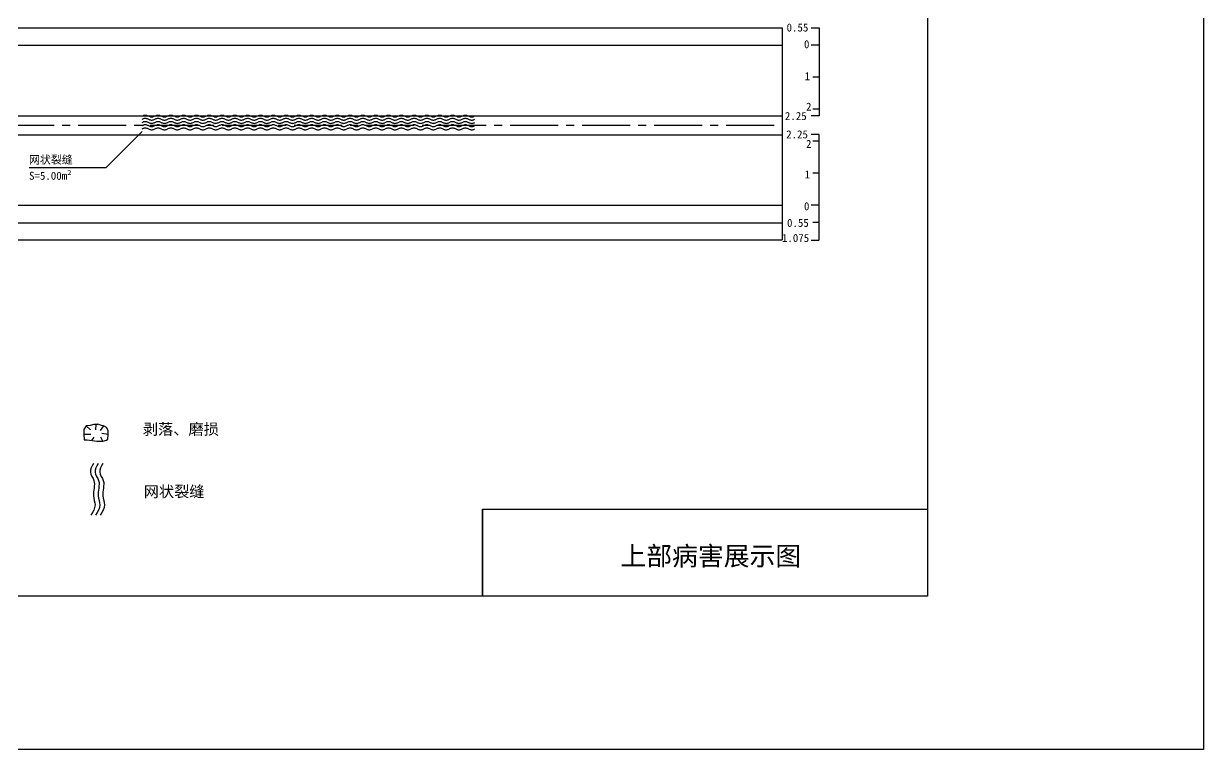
# Model space of a CAD drawing. Header units: millimetres. Extents: x -37 to 615, y -48 to 413.
# Drawn here: x 246.8 to 615.4, y -47.9 to 178.9 of the extents above; entities that cross this region are included whole.
import ezdxf

# ---------------------------------------------------------------- set-up
doc = ezdxf.new("R2010")
doc.units = ezdxf.units.MM
doc.linetypes.add('CENTER2', pattern=[1.125, 0.75, -0.125, 0.125, -0.125])
doc.layers.add('图层1', color=7, linetype='Continuous')
doc.layers.add('病害', color=5, linetype='Continuous')
doc.styles.get("Standard").update_dxf_attribs({"font": ''})
doc.styles.add('汉字', font='')
doc.styles.get('Standard').set_extended_font_data('SimSun')
doc.styles.get('汉字').set_extended_font_data('SimSun')

# ---------------------------------------------------------------- blocks, each defined once
blk = doc.blocks.new('adfsd')
at = {"lineweight": -2, "ltscale": 0.5}
for p, q in [((1140.876, -3083.768), (1140.94, -3083.769)), ((1140.897, -3083.694), (1140.936, -3083.729)), ((1140.983, -3083.682), (1140.981, -3083.729)), ((1141.053, -3083.694), (1141.022, -3083.735)), ((1141.094, -3083.772), (1141.036, -3083.763)), ((1140.948, -3083.824), (1140.969, -3083.796)), ((1141.045, -3083.83), (1141.028, -3083.796))]:
    blk.add_line(p, q, dxfattribs=at)
blk.add_lwpolyline([(1141, -3083.682), (1140.967, -3083.682), (1140.934, -3083.69), (1140.897, -3083.694), (1140.876, -3083.727), (1140.876, -3083.768), (1140.88, -3083.818), (1140.905, -3083.818), (1140.991, -3083.83), (1141.045, -3083.83), (1141.078, -3083.822), (1141.09, -3083.814), (1141.094, -3083.772), (1141.094, -3083.735), (1141.078, -3083.707), (1141.053, -3083.694), (1141.033, -3083.69), (1141, -3083.678)], dxfattribs=at)
blk = doc.blocks.new('kopp')
at = {"color": 0}
for p, q in [((1188.308, -3078.25), (1188.558, -3078.25)), ((1188.558, -3078.25), (1188.558, -3078.8)), ((1188.558, -3078.8), (1188.308, -3078.8)), ((1188.558, -3078.8), (1188.558, -3079.8)), ((1188.558, -3079.8), (1188.358, -3079.8)), ((1188.558, -3079.8), (1188.558, -3079.8)), ((1188.558, -3079.8), (1188.558, -3080.8)), ((1188.558, -3080.8), (1188.358, -3080.8)), ((1188.558, -3080.8), (1188.558, -3081.009)), ((1188.558, -3081.009), (1188.308, -3081.009)), ((1188.558, -3081.592), (1188.308, -3081.592)), ((1188.558, -3081.8), (1188.558, -3081.592)), ((1188.558, -3081.8), (1188.358, -3081.8)), ((1188.558, -3082.8), (1188.558, -3081.8)), ((1188.558, -3082.8), (1188.358, -3082.8)), ((1188.558, -3083.8), (1188.558, -3082.8)), ((1188.558, -3082.8), (1188.558, -3082.8)), ((1188.558, -3083.8), (1188.308, -3083.8)), ((1188.558, -3084.875), (1188.558, -3083.8)), ((1188.558, -3084.338), (1188.358, -3084.338)), ((1188.308, -3084.888), (1188.558, -3084.888))]:
    blk.add_line(p, q, dxfattribs=at)
for s, p in [('0.55', (1187.543, -3078.37)), ('0', (1188.086, -3078.891)), ('1', (1188.109, -3079.89)), ('2', (1188.15, -3080.842)), ('2.25', (1187.49, -3081.135)), ('2.25', (1187.53, -3081.708)), ('2', (1188.15, -3082.006)), ('1', (1188.109, -3082.959)), ('0', (1188.086, -3083.954)), ('0.55', (1187.556, -3084.474)), ('1.075', (1187.398, -3084.946))]:
    blk.add_text(s, height=0.25).set_placement(p)

msp = doc.modelspace()

# ---------------------------------------------------------------- linework, layer by layer
at = {"color": 0, "linetype": 'ByBlock'}
for p, q in [((529.17, 364.85), (529.17, 0)), ((390.12, 0), (390.12, 27.12)), ((390.12, 27.12), (529.17, 27.12)), ((529.17, 0), (0, 0))]:
    msp.add_line(p, q, dxfattribs=at)
at = {"color": 0}
for p, q in [((83.82, 177.59), (483.82, 177.59)), ((483.82, 177.59), (483.82, 111.34)), ((83.82, 172.09), (483.82, 172.09)), ((83.82, 150.09), (483.82, 150.09)), ((483.82, 150.09), (483.82, 147.09)), ((83.82, 144.09), (483.82, 144.09)), ((83.82, 122.09), (483.82, 122.09)), ((83.82, 116.59), (483.82, 116.59)), ((83.82, 111.34), (483.82, 111.34))]:
    msp.add_line(p, q, dxfattribs=at)
at = {"color": 1, "linetype": 'CENTER2', "ltscale": 20}
msp.add_line((83.82, 147.09), (483.82, 147.09), dxfattribs=at)
at = {"color": 3, "linetype": 'ByBlock'}
msp.add_lwpolyline([(-36.77, 413.19), (615.38, 413.19), (615.38, -47.93), (-36.77, -47.93)], close=True, dxfattribs=at)
at = {"color": 7}
for points in [[(283.8, 150), (284, 150.09), (284.2, 150.18), (284.4, 150.24), (284.6, 150.29), (284.8, 150.3), (285, 150.29), (285.2, 150.24), (285.4, 150.18), (285.6, 150.09), (285.8, 150), (286, 149.91), (286.2, 149.82), (286.4, 149.76), (286.6, 149.71), (286.8, 149.7), (287, 149.71), (287.2, 149.76), (287.4, 149.82), (287.6, 149.91), (287.8, 150), (288, 150.09), (288.2, 150.18), (288.4, 150.24), (288.6, 150.29), (288.8, 150.3), (289, 150.29), (289.2, 150.24), (289.4, 150.18), (289.6, 150.09), (289.8, 150), (290, 149.91), (290.2, 149.82), (290.4, 149.76), (290.6, 149.71), (290.8, 149.7), (291, 149.71), (291.2, 149.76), (291.4, 149.82), (291.6, 149.91), (291.8, 150), (292, 150.09), (292.2, 150.18), (292.4, 150.24), (292.6, 150.29), (292.8, 150.3), (293, 150.29), (293.2, 150.24), (293.4, 150.18), (293.6, 150.09), (293.8, 150), (294, 149.91), (294.2, 149.82), (294.4, 149.76), (294.6, 149.71), (294.8, 149.7), (295, 149.71), (295.2, 149.76), (295.4, 149.82), (295.6, 149.91), (295.8, 150), (296, 150.09), (296.2, 150.18), (296.4, 150.24), (296.6, 150.29), (296.8, 150.3), (297, 150.29), (297.2, 150.24), (297.4, 150.18), (297.6, 150.09), (297.8, 150), (298, 149.91), (298.2, 149.82), (298.4, 149.76), (298.6, 149.71), (298.8, 149.7), (299, 149.71), (299.2, 149.76), (299.4, 149.82), (299.6, 149.91), (299.8, 150), (300, 150.09), (300.2, 150.18), (300.4, 150.24), (300.6, 150.29), (300.8, 150.3), (301, 150.29), (301.2, 150.24), (301.4, 150.18), (301.6, 150.09), (301.8, 150), (302, 149.91), (302.2, 149.82), (302.4, 149.76), (302.6, 149.71), (302.8, 149.7), (303, 149.71), (303.2, 149.76), (303.4, 149.82), (303.6, 149.91), (303.8, 150), (304, 150.09), (304.2, 150.18), (304.4, 150.24), (304.6, 150.29), (304.8, 150.3), (305, 150.29), (305.2, 150.24), (305.4, 150.18), (305.6, 150.09), (305.8, 150), (306, 149.91), (306.2, 149.82), (306.4, 149.76), (306.6, 149.71), (306.8, 149.7), (307, 149.71), (307.2, 149.76), (307.4, 149.82), (307.6, 149.91), (307.8, 150), (308, 150.09), (308.2, 150.18), (308.4, 150.24), (308.6, 150.29), (308.8, 150.3), (309, 150.29), (309.2, 150.24), (309.4, 150.18), (309.6, 150.09), (309.8, 150), (310, 149.91), (310.2, 149.82), (310.4, 149.76), (310.6, 149.71), (310.8, 149.7), (311, 149.71), (311.2, 149.76), (311.4, 149.82), (311.6, 149.91), (311.8, 150), (312, 150.09), (312.2, 150.18), (312.4, 150.24), (312.6, 150.29), (312.8, 150.3), (313, 150.29), (313.2, 150.24), (313.4, 150.18), (313.6, 150.09), (313.8, 150), (314, 149.91), (314.2, 149.82), (314.4, 149.76), (314.6, 149.71), (314.8, 149.7), (315, 149.71), (315.2, 149.76), (315.4, 149.82), (315.6, 149.91), (315.8, 150), (316, 150.09), (316.2, 150.18), (316.4, 150.24), (316.6, 150.29), (316.8, 150.3), (317, 150.29), (317.2, 150.24), (317.4, 150.18), (317.6, 150.09), (317.8, 150), (318, 149.91), (318.2, 149.82), (318.4, 149.76), (318.6, 149.71), (318.8, 149.7), (319, 149.71), (319.2, 149.76), (319.4, 149.82), (319.6, 149.91), (319.8, 150), (320, 150.09), (320.2, 150.18), (320.4, 150.24), (320.6, 150.29), (320.8, 150.3), (321, 150.29), (321.2, 150.24), (321.4, 150.18), (321.6, 150.09), (321.8, 150), (322, 149.91), (322.2, 149.82), (322.4, 149.76), (322.6, 149.71), (322.8, 149.7), (323, 149.71), (323.2, 149.76), (323.4, 149.82), (323.6, 149.91), (323.8, 150), (324, 150.09), (324.2, 150.18), (324.4, 150.24), (324.6, 150.29), (324.8, 150.3), (325, 150.29), (325.2, 150.24), (325.4, 150.18), (325.6, 150.09), (325.8, 150), (326, 149.91), (326.2, 149.82), (326.4, 149.76), (326.6, 149.71), (326.8, 149.7), (327, 149.71), (327.2, 149.76), (327.4, 149.82), (327.6, 149.91), (327.8, 150), (328, 150.09), (328.2, 150.18), (328.4, 150.24), (328.6, 150.29), (328.8, 150.3), (329, 150.29), (329.2, 150.24), (329.4, 150.18), (329.6, 150.09), (329.8, 150), (330, 149.91), (330.2, 149.82), (330.4, 149.76), (330.6, 149.71), (330.8, 149.7), (331, 149.71), (331.2, 149.76), (331.4, 149.82), (331.6, 149.91), (331.8, 150), (332, 150.09), (332.2, 150.18), (332.4, 150.24), (332.6, 150.29), (332.8, 150.3), (333, 150.29), (333.2, 150.24), (333.4, 150.18), (333.6, 150.09), (333.8, 150), (334, 149.91), (334.2, 149.82), (334.4, 149.76), (334.6, 149.71), (334.8, 149.7), (335, 149.71), (335.2, 149.76), (335.4, 149.82), (335.6, 149.91), (335.8, 150), (336, 150.09), (336.2, 150.18), (336.4, 150.24), (336.6, 150.29), (336.8, 150.3), (337, 150.29), (337.2, 150.24), (337.4, 150.18), (337.6, 150.09), (337.8, 150), (338, 149.91), (338.2, 149.82), (338.4, 149.76), (338.6, 149.71), (338.8, 149.7), (339, 149.71), (339.2, 149.76), (339.4, 149.82), (339.6, 149.91), (339.8, 150), (340, 150.09), (340.2, 150.18), (340.4, 150.24), (340.6, 150.29), (340.8, 150.3), (341, 150.29), (341.2, 150.24), (341.4, 150.18), (341.6, 150.09), (341.8, 150), (342, 149.91), (342.2, 149.82), (342.4, 149.76), (342.6, 149.71), (342.8, 149.7), (343, 149.71), (343.2, 149.76), (343.4, 149.82), (343.6, 149.91), (343.8, 150), (344, 150.09), (344.2, 150.18), (344.4, 150.24), (344.6, 150.29), (344.8, 150.3), (345, 150.29), (345.2, 150.24), (345.4, 150.18), (345.6, 150.09), (345.8, 150), (346, 149.91), (346.2, 149.82), (346.4, 149.76), (346.6, 149.71), (346.8, 149.7), (347, 149.71), (347.2, 149.76), (347.4, 149.82), (347.6, 149.91), (347.8, 150), (348, 150.09), (348.2, 150.18), (348.4, 150.24), (348.6, 150.29), (348.8, 150.3), (349, 150.29), (349.2, 150.24), (349.4, 150.18), (349.6, 150.09), (349.8, 150), (350, 149.91), (350.2, 149.82), (350.4, 149.76), (350.6, 149.71), (350.8, 149.7), (351, 149.71), (351.2, 149.76), (351.4, 149.82), (351.6, 149.91), (351.8, 150), (352, 150.09), (352.2, 150.18), (352.4, 150.24), (352.6, 150.29), (352.8, 150.3), (353, 150.29), (353.2, 150.24), (353.4, 150.18), (353.6, 150.09), (353.8, 150), (354, 149.91), (354.2, 149.82), (354.4, 149.76), (354.6, 149.71), (354.8, 149.7), (355, 149.71), (355.2, 149.76), (355.4, 149.82), (355.6, 149.91), (355.8, 150), (356, 150.09), (356.2, 150.18), (356.4, 150.24), (356.6, 150.29), (356.8, 150.3), (357, 150.29), (357.2, 150.24), (357.4, 150.18), (357.6, 150.09), (357.8, 150), (358, 149.91), (358.2, 149.82), (358.4, 149.76), (358.6, 149.71), (358.8, 149.7), (359, 149.71), (359.2, 149.76), (359.4, 149.82), (359.6, 149.91), (359.8, 150), (360, 150.09), (360.2, 150.18), (360.4, 150.24), (360.6, 150.29), (360.8, 150.3), (361, 150.29), (361.2, 150.24), (361.4, 150.18), (361.6, 150.09), (361.8, 150), (362, 149.91), (362.2, 149.82), (362.4, 149.76), (362.6, 149.71), (362.8, 149.7), (363, 149.71), (363.2, 149.76), (363.4, 149.82), (363.6, 149.91), (363.8, 150), (364, 150.09), (364.2, 150.18), (364.4, 150.24), (364.6, 150.29), (364.8, 150.3), (365, 150.29), (365.2, 150.24), (365.4, 150.18), (365.6, 150.09), (365.8, 150), (366, 149.91), (366.2, 149.82), (366.4, 149.76), (366.6, 149.71), (366.8, 149.7), (367, 149.71), (367.2, 149.76), (367.4, 149.82), (367.6, 149.91), (367.8, 150), (368, 150.09), (368.2, 150.18), (368.4, 150.24), (368.6, 150.29), (368.8, 150.3), (369, 150.29), (369.2, 150.24), (369.4, 150.18), (369.6, 150.09), (369.8, 150), (370, 149.91), (370.2, 149.82), (370.4, 149.76), (370.6, 149.71), (370.8, 149.7), (371, 149.71), (371.2, 149.76), (371.4, 149.82), (371.6, 149.91), (371.8, 150), (372, 150.09), (372.2, 150.18), (372.4, 150.24), (372.6, 150.29), (372.8, 150.3), (373, 150.29), (373.2, 150.24), (373.4, 150.18), (373.6, 150.09), (373.8, 150), (374, 149.91), (374.2, 149.82), (374.4, 149.76), (374.6, 149.71), (374.8, 149.7), (375, 149.71), (375.2, 149.76), (375.4, 149.82), (375.6, 149.91), (375.8, 150), (376, 150.09), (376.2, 150.18), (376.4, 150.24), (376.6, 150.29), (376.8, 150.3), (377, 150.29), (377.2, 150.24), (377.4, 150.18), (377.6, 150.09), (377.8, 150), (378, 149.91), (378.2, 149.82), (378.4, 149.76), (378.6, 149.71), (378.8, 149.7), (379, 149.71), (379.2, 149.76), (379.4, 149.82), (379.6, 149.91), (379.8, 150), (380, 150.09), (380.2, 150.18), (380.4, 150.24), (380.6, 150.29), (380.8, 150.3), (381, 150.29), (381.2, 150.24), (381.4, 150.18), (381.6, 150.09), (381.8, 150), (382, 149.91), (382.2, 149.82), (382.4, 149.76), (382.6, 149.71), (382.8, 149.7), (383, 149.71), (383.2, 149.76), (383.4, 149.82), (383.6, 149.91), (383.8, 150), (384, 150.09), (384.2, 150.18), (384.4, 150.24), (384.6, 150.29), (384.8, 150.3), (385, 150.29), (385.2, 150.24), (385.4, 150.18), (385.6, 150.09), (385.8, 150), (386, 149.91), (386.2, 149.82), (386.4, 149.76), (386.6, 149.71), (386.8, 149.7), (387, 149.71), (387.2, 149.76), (387.4, 149.82), (387.6, 149.91), (387.8, 150)], [(283.8, 149), (284, 149.09), (284.2, 149.18), (284.4, 149.24), (284.6, 149.29), (284.8, 149.3), (285, 149.29), (285.2, 149.24), (285.4, 149.18), (285.6, 149.09), (285.8, 149), (286, 148.91), (286.2, 148.82), (286.4, 148.76), (286.6, 148.71), (286.8, 148.7), (287, 148.71), (287.2, 148.76), (287.4, 148.82), (287.6, 148.91), (287.8, 149), (288, 149.09), (288.2, 149.18), (288.4, 149.24), (288.6, 149.29), (288.8, 149.3), (289, 149.29), (289.2, 149.24), (289.4, 149.18), (289.6, 149.09), (289.8, 149), (290, 148.91), (290.2, 148.82), (290.4, 148.76), (290.6, 148.71), (290.8, 148.7), (291, 148.71), (291.2, 148.76), (291.4, 148.82), (291.6, 148.91), (291.8, 149), (292, 149.09), (292.2, 149.18), (292.4, 149.24), (292.6, 149.29), (292.8, 149.3), (293, 149.29), (293.2, 149.24), (293.4, 149.18), (293.6, 149.09), (293.8, 149), (294, 148.91), (294.2, 148.82), (294.4, 148.76), (294.6, 148.71), (294.8, 148.7), (295, 148.71), (295.2, 148.76), (295.4, 148.82), (295.6, 148.91), (295.8, 149), (296, 149.09), (296.2, 149.18), (296.4, 149.24), (296.6, 149.29), (296.8, 149.3), (297, 149.29), (297.2, 149.24), (297.4, 149.18), (297.6, 149.09), (297.8, 149), (298, 148.91), (298.2, 148.82), (298.4, 148.76), (298.6, 148.71), (298.8, 148.7), (299, 148.71), (299.2, 148.76), (299.4, 148.82), (299.6, 148.91), (299.8, 149), (300, 149.09), (300.2, 149.18), (300.4, 149.24), (300.6, 149.29), (300.8, 149.3), (301, 149.29), (301.2, 149.24), (301.4, 149.18), (301.6, 149.09), (301.8, 149), (302, 148.91), (302.2, 148.82), (302.4, 148.76), (302.6, 148.71), (302.8, 148.7), (303, 148.71), (303.2, 148.76), (303.4, 148.82), (303.6, 148.91), (303.8, 149), (304, 149.09), (304.2, 149.18), (304.4, 149.24), (304.6, 149.29), (304.8, 149.3), (305, 149.29), (305.2, 149.24), (305.4, 149.18), (305.6, 149.09), (305.8, 149), (306, 148.91), (306.2, 148.82), (306.4, 148.76), (306.6, 148.71), (306.8, 148.7), (307, 148.71), (307.2, 148.76), (307.4, 148.82), (307.6, 148.91), (307.8, 149), (308, 149.09), (308.2, 149.18), (308.4, 149.24), (308.6, 149.29), (308.8, 149.3), (309, 149.29), (309.2, 149.24), (309.4, 149.18), (309.6, 149.09), (309.8, 149), (310, 148.91), (310.2, 148.82), (310.4, 148.76), (310.6, 148.71), (310.8, 148.7), (311, 148.71), (311.2, 148.76), (311.4, 148.82), (311.6, 148.91), (311.8, 149), (312, 149.09), (312.2, 149.18), (312.4, 149.24), (312.6, 149.29), (312.8, 149.3), (313, 149.29), (313.2, 149.24), (313.4, 149.18), (313.6, 149.09), (313.8, 149), (314, 148.91), (314.2, 148.82), (314.4, 148.76), (314.6, 148.71), (314.8, 148.7), (315, 148.71), (315.2, 148.76), (315.4, 148.82), (315.6, 148.91), (315.8, 149), (316, 149.09), (316.2, 149.18), (316.4, 149.24), (316.6, 149.29), (316.8, 149.3), (317, 149.29), (317.2, 149.24), (317.4, 149.18), (317.6, 149.09), (317.8, 149), (318, 148.91), (318.2, 148.82), (318.4, 148.76), (318.6, 148.71), (318.8, 148.7), (319, 148.71), (319.2, 148.76), (319.4, 148.82), (319.6, 148.91), (319.8, 149), (320, 149.09), (320.2, 149.18), (320.4, 149.24), (320.6, 149.29), (320.8, 149.3), (321, 149.29), (321.2, 149.24), (321.4, 149.18), (321.6, 149.09), (321.8, 149), (322, 148.91), (322.2, 148.82), (322.4, 148.76), (322.6, 148.71), (322.8, 148.7), (323, 148.71), (323.2, 148.76), (323.4, 148.82), (323.6, 148.91), (323.8, 149), (324, 149.09), (324.2, 149.18), (324.4, 149.24), (324.6, 149.29), (324.8, 149.3), (325, 149.29), (325.2, 149.24), (325.4, 149.18), (325.6, 149.09), (325.8, 149), (326, 148.91), (326.2, 148.82), (326.4, 148.76), (326.6, 148.71), (326.8, 148.7), (327, 148.71), (327.2, 148.76), (327.4, 148.82), (327.6, 148.91), (327.8, 149), (328, 149.09), (328.2, 149.18), (328.4, 149.24), (328.6, 149.29), (328.8, 149.3), (329, 149.29), (329.2, 149.24), (329.4, 149.18), (329.6, 149.09), (329.8, 149), (330, 148.91), (330.2, 148.82), (330.4, 148.76), (330.6, 148.71), (330.8, 148.7), (331, 148.71), (331.2, 148.76), (331.4, 148.82), (331.6, 148.91), (331.8, 149), (332, 149.09), (332.2, 149.18), (332.4, 149.24), (332.6, 149.29), (332.8, 149.3), (333, 149.29), (333.2, 149.24), (333.4, 149.18), (333.6, 149.09), (333.8, 149), (334, 148.91), (334.2, 148.82), (334.4, 148.76), (334.6, 148.71), (334.8, 148.7), (335, 148.71), (335.2, 148.76), (335.4, 148.82), (335.6, 148.91), (335.8, 149), (336, 149.09), (336.2, 149.18), (336.4, 149.24), (336.6, 149.29), (336.8, 149.3), (337, 149.29), (337.2, 149.24), (337.4, 149.18), (337.6, 149.09), (337.8, 149), (338, 148.91), (338.2, 148.82), (338.4, 148.76), (338.6, 148.71), (338.8, 148.7), (339, 148.71), (339.2, 148.76), (339.4, 148.82), (339.6, 148.91), (339.8, 149), (340, 149.09), (340.2, 149.18), (340.4, 149.24), (340.6, 149.29), (340.8, 149.3), (341, 149.29), (341.2, 149.24), (341.4, 149.18), (341.6, 149.09), (341.8, 149), (342, 148.91), (342.2, 148.82), (342.4, 148.76), (342.6, 148.71), (342.8, 148.7), (343, 148.71), (343.2, 148.76), (343.4, 148.82), (343.6, 148.91), (343.8, 149), (344, 149.09), (344.2, 149.18), (344.4, 149.24), (344.6, 149.29), (344.8, 149.3), (345, 149.29), (345.2, 149.24), (345.4, 149.18), (345.6, 149.09), (345.8, 149), (346, 148.91), (346.2, 148.82), (346.4, 148.76), (346.6, 148.71), (346.8, 148.7), (347, 148.71), (347.2, 148.76), (347.4, 148.82), (347.6, 148.91), (347.8, 149), (348, 149.09), (348.2, 149.18), (348.4, 149.24), (348.6, 149.29), (348.8, 149.3), (349, 149.29), (349.2, 149.24), (349.4, 149.18), (349.6, 149.09), (349.8, 149), (350, 148.91), (350.2, 148.82), (350.4, 148.76), (350.6, 148.71), (350.8, 148.7), (351, 148.71), (351.2, 148.76), (351.4, 148.82), (351.6, 148.91), (351.8, 149), (352, 149.09), (352.2, 149.18), (352.4, 149.24), (352.6, 149.29), (352.8, 149.3), (353, 149.29), (353.2, 149.24), (353.4, 149.18), (353.6, 149.09), (353.8, 149), (354, 148.91), (354.2, 148.82), (354.4, 148.76), (354.6, 148.71), (354.8, 148.7), (355, 148.71), (355.2, 148.76), (355.4, 148.82), (355.6, 148.91), (355.8, 149), (356, 149.09), (356.2, 149.18), (356.4, 149.24), (356.6, 149.29), (356.8, 149.3), (357, 149.29), (357.2, 149.24), (357.4, 149.18), (357.6, 149.09), (357.8, 149), (358, 148.91), (358.2, 148.82), (358.4, 148.76), (358.6, 148.71), (358.8, 148.7), (359, 148.71), (359.2, 148.76), (359.4, 148.82), (359.6, 148.91), (359.8, 149), (360, 149.09), (360.2, 149.18), (360.4, 149.24), (360.6, 149.29), (360.8, 149.3), (361, 149.29), (361.2, 149.24), (361.4, 149.18), (361.6, 149.09), (361.8, 149), (362, 148.91), (362.2, 148.82), (362.4, 148.76), (362.6, 148.71), (362.8, 148.7), (363, 148.71), (363.2, 148.76), (363.4, 148.82), (363.6, 148.91), (363.8, 149), (364, 149.09), (364.2, 149.18), (364.4, 149.24), (364.6, 149.29), (364.8, 149.3), (365, 149.29), (365.2, 149.24), (365.4, 149.18), (365.6, 149.09), (365.8, 149), (366, 148.91), (366.2, 148.82), (366.4, 148.76), (366.6, 148.71), (366.8, 148.7), (367, 148.71), (367.2, 148.76), (367.4, 148.82), (367.6, 148.91), (367.8, 149), (368, 149.09), (368.2, 149.18), (368.4, 149.24), (368.6, 149.29), (368.8, 149.3), (369, 149.29), (369.2, 149.24), (369.4, 149.18), (369.6, 149.09), (369.8, 149), (370, 148.91), (370.2, 148.82), (370.4, 148.76), (370.6, 148.71), (370.8, 148.7), (371, 148.71), (371.2, 148.76), (371.4, 148.82), (371.6, 148.91), (371.8, 149), (372, 149.09), (372.2, 149.18), (372.4, 149.24), (372.6, 149.29), (372.8, 149.3), (373, 149.29), (373.2, 149.24), (373.4, 149.18), (373.6, 149.09), (373.8, 149), (374, 148.91), (374.2, 148.82), (374.4, 148.76), (374.6, 148.71), (374.8, 148.7), (375, 148.71), (375.2, 148.76), (375.4, 148.82), (375.6, 148.91), (375.8, 149), (376, 149.09), (376.2, 149.18), (376.4, 149.24), (376.6, 149.29), (376.8, 149.3), (377, 149.29), (377.2, 149.24), (377.4, 149.18), (377.6, 149.09), (377.8, 149), (378, 148.91), (378.2, 148.82), (378.4, 148.76), (378.6, 148.71), (378.8, 148.7), (379, 148.71), (379.2, 148.76), (379.4, 148.82), (379.6, 148.91), (379.8, 149), (380, 149.09), (380.2, 149.18), (380.4, 149.24), (380.6, 149.29), (380.8, 149.3), (381, 149.29), (381.2, 149.24), (381.4, 149.18), (381.6, 149.09), (381.8, 149), (382, 148.91), (382.2, 148.82), (382.4, 148.76), (382.6, 148.71), (382.8, 148.7), (383, 148.71), (383.2, 148.76), (383.4, 148.82), (383.6, 148.91), (383.8, 149), (384, 149.09), (384.2, 149.18), (384.4, 149.24), (384.6, 149.29), (384.8, 149.3), (385, 149.29), (385.2, 149.24), (385.4, 149.18), (385.6, 149.09), (385.8, 149), (386, 148.91), (386.2, 148.82), (386.4, 148.76), (386.6, 148.71), (386.8, 148.7), (387, 148.71), (387.2, 148.76), (387.4, 148.82), (387.6, 148.91), (387.8, 149)], [(283.8, 148), (284, 148.09), (284.2, 148.18), (284.4, 148.24), (284.6, 148.29), (284.8, 148.3), (285, 148.29), (285.2, 148.24), (285.4, 148.18), (285.6, 148.09), (285.8, 148), (286, 147.91), (286.2, 147.82), (286.4, 147.76), (286.6, 147.71), (286.8, 147.7), (287, 147.71), (287.2, 147.76), (287.4, 147.82), (287.6, 147.91), (287.8, 148), (288, 148.09), (288.2, 148.18), (288.4, 148.24), (288.6, 148.29), (288.8, 148.3), (289, 148.29), (289.2, 148.24), (289.4, 148.18), (289.6, 148.09), (289.8, 148), (290, 147.91), (290.2, 147.82), (290.4, 147.76), (290.6, 147.71), (290.8, 147.7), (291, 147.71), (291.2, 147.76), (291.4, 147.82), (291.6, 147.91), (291.8, 148), (292, 148.09), (292.2, 148.18), (292.4, 148.24), (292.6, 148.29), (292.8, 148.3), (293, 148.29), (293.2, 148.24), (293.4, 148.18), (293.6, 148.09), (293.8, 148), (294, 147.91), (294.2, 147.82), (294.4, 147.76), (294.6, 147.71), (294.8, 147.7), (295, 147.71), (295.2, 147.76), (295.4, 147.82), (295.6, 147.91), (295.8, 148), (296, 148.09), (296.2, 148.18), (296.4, 148.24), (296.6, 148.29), (296.8, 148.3), (297, 148.29), (297.2, 148.24), (297.4, 148.18), (297.6, 148.09), (297.8, 148), (298, 147.91), (298.2, 147.82), (298.4, 147.76), (298.6, 147.71), (298.8, 147.7), (299, 147.71), (299.2, 147.76), (299.4, 147.82), (299.6, 147.91), (299.8, 148), (300, 148.09), (300.2, 148.18), (300.4, 148.24), (300.6, 148.29), (300.8, 148.3), (301, 148.29), (301.2, 148.24), (301.4, 148.18), (301.6, 148.09), (301.8, 148), (302, 147.91), (302.2, 147.82), (302.4, 147.76), (302.6, 147.71), (302.8, 147.7), (303, 147.71), (303.2, 147.76), (303.4, 147.82), (303.6, 147.91), (303.8, 148), (304, 148.09), (304.2, 148.18), (304.4, 148.24), (304.6, 148.29), (304.8, 148.3), (305, 148.29), (305.2, 148.24), (305.4, 148.18), (305.6, 148.09), (305.8, 148), (306, 147.91), (306.2, 147.82), (306.4, 147.76), (306.6, 147.71), (306.8, 147.7), (307, 147.71), (307.2, 147.76), (307.4, 147.82), (307.6, 147.91), (307.8, 148), (308, 148.09), (308.2, 148.18), (308.4, 148.24), (308.6, 148.29), (308.8, 148.3), (309, 148.29), (309.2, 148.24), (309.4, 148.18), (309.6, 148.09), (309.8, 148), (310, 147.91), (310.2, 147.82), (310.4, 147.76), (310.6, 147.71), (310.8, 147.7), (311, 147.71), (311.2, 147.76), (311.4, 147.82), (311.6, 147.91), (311.8, 148), (312, 148.09), (312.2, 148.18), (312.4, 148.24), (312.6, 148.29), (312.8, 148.3), (313, 148.29), (313.2, 148.24), (313.4, 148.18), (313.6, 148.09), (313.8, 148), (314, 147.91), (314.2, 147.82), (314.4, 147.76), (314.6, 147.71), (314.8, 147.7), (315, 147.71), (315.2, 147.76), (315.4, 147.82), (315.6, 147.91), (315.8, 148), (316, 148.09), (316.2, 148.18), (316.4, 148.24), (316.6, 148.29), (316.8, 148.3), (317, 148.29), (317.2, 148.24), (317.4, 148.18), (317.6, 148.09), (317.8, 148), (318, 147.91), (318.2, 147.82), (318.4, 147.76), (318.6, 147.71), (318.8, 147.7), (319, 147.71), (319.2, 147.76), (319.4, 147.82), (319.6, 147.91), (319.8, 148), (320, 148.09), (320.2, 148.18), (320.4, 148.24), (320.6, 148.29), (320.8, 148.3), (321, 148.29), (321.2, 148.24), (321.4, 148.18), (321.6, 148.09), (321.8, 148), (322, 147.91), (322.2, 147.82), (322.4, 147.76), (322.6, 147.71), (322.8, 147.7), (323, 147.71), (323.2, 147.76), (323.4, 147.82), (323.6, 147.91), (323.8, 148), (324, 148.09), (324.2, 148.18), (324.4, 148.24), (324.6, 148.29), (324.8, 148.3), (325, 148.29), (325.2, 148.24), (325.4, 148.18), (325.6, 148.09), (325.8, 148), (326, 147.91), (326.2, 147.82), (326.4, 147.76), (326.6, 147.71), (326.8, 147.7), (327, 147.71), (327.2, 147.76), (327.4, 147.82), (327.6, 147.91), (327.8, 148), (328, 148.09), (328.2, 148.18), (328.4, 148.24), (328.6, 148.29), (328.8, 148.3), (329, 148.29), (329.2, 148.24), (329.4, 148.18), (329.6, 148.09), (329.8, 148), (330, 147.91), (330.2, 147.82), (330.4, 147.76), (330.6, 147.71), (330.8, 147.7), (331, 147.71), (331.2, 147.76), (331.4, 147.82), (331.6, 147.91), (331.8, 148), (332, 148.09), (332.2, 148.18), (332.4, 148.24), (332.6, 148.29), (332.8, 148.3), (333, 148.29), (333.2, 148.24), (333.4, 148.18), (333.6, 148.09), (333.8, 148), (334, 147.91), (334.2, 147.82), (334.4, 147.76), (334.6, 147.71), (334.8, 147.7), (335, 147.71), (335.2, 147.76), (335.4, 147.82), (335.6, 147.91), (335.8, 148), (336, 148.09), (336.2, 148.18), (336.4, 148.24), (336.6, 148.29), (336.8, 148.3), (337, 148.29), (337.2, 148.24), (337.4, 148.18), (337.6, 148.09), (337.8, 148), (338, 147.91), (338.2, 147.82), (338.4, 147.76), (338.6, 147.71), (338.8, 147.7), (339, 147.71), (339.2, 147.76), (339.4, 147.82), (339.6, 147.91), (339.8, 148), (340, 148.09), (340.2, 148.18), (340.4, 148.24), (340.6, 148.29), (340.8, 148.3), (341, 148.29), (341.2, 148.24), (341.4, 148.18), (341.6, 148.09), (341.8, 148), (342, 147.91), (342.2, 147.82), (342.4, 147.76), (342.6, 147.71), (342.8, 147.7), (343, 147.71), (343.2, 147.76), (343.4, 147.82), (343.6, 147.91), (343.8, 148), (344, 148.09), (344.2, 148.18), (344.4, 148.24), (344.6, 148.29), (344.8, 148.3), (345, 148.29), (345.2, 148.24), (345.4, 148.18), (345.6, 148.09), (345.8, 148), (346, 147.91), (346.2, 147.82), (346.4, 147.76), (346.6, 147.71), (346.8, 147.7), (347, 147.71), (347.2, 147.76), (347.4, 147.82), (347.6, 147.91), (347.8, 148), (348, 148.09), (348.2, 148.18), (348.4, 148.24), (348.6, 148.29), (348.8, 148.3), (349, 148.29), (349.2, 148.24), (349.4, 148.18), (349.6, 148.09), (349.8, 148), (350, 147.91), (350.2, 147.82), (350.4, 147.76), (350.6, 147.71), (350.8, 147.7), (351, 147.71), (351.2, 147.76), (351.4, 147.82), (351.6, 147.91), (351.8, 148), (352, 148.09), (352.2, 148.18), (352.4, 148.24), (352.6, 148.29), (352.8, 148.3), (353, 148.29), (353.2, 148.24), (353.4, 148.18), (353.6, 148.09), (353.8, 148), (354, 147.91), (354.2, 147.82), (354.4, 147.76), (354.6, 147.71), (354.8, 147.7), (355, 147.71), (355.2, 147.76), (355.4, 147.82), (355.6, 147.91), (355.8, 148), (356, 148.09), (356.2, 148.18), (356.4, 148.24), (356.6, 148.29), (356.8, 148.3), (357, 148.29), (357.2, 148.24), (357.4, 148.18), (357.6, 148.09), (357.8, 148), (358, 147.91), (358.2, 147.82), (358.4, 147.76), (358.6, 147.71), (358.8, 147.7), (359, 147.71), (359.2, 147.76), (359.4, 147.82), (359.6, 147.91), (359.8, 148), (360, 148.09), (360.2, 148.18), (360.4, 148.24), (360.6, 148.29), (360.8, 148.3), (361, 148.29), (361.2, 148.24), (361.4, 148.18), (361.6, 148.09), (361.8, 148), (362, 147.91), (362.2, 147.82), (362.4, 147.76), (362.6, 147.71), (362.8, 147.7), (363, 147.71), (363.2, 147.76), (363.4, 147.82), (363.6, 147.91), (363.8, 148), (364, 148.09), (364.2, 148.18), (364.4, 148.24), (364.6, 148.29), (364.8, 148.3), (365, 148.29), (365.2, 148.24), (365.4, 148.18), (365.6, 148.09), (365.8, 148), (366, 147.91), (366.2, 147.82), (366.4, 147.76), (366.6, 147.71), (366.8, 147.7), (367, 147.71), (367.2, 147.76), (367.4, 147.82), (367.6, 147.91), (367.8, 148), (368, 148.09), (368.2, 148.18), (368.4, 148.24), (368.6, 148.29), (368.8, 148.3), (369, 148.29), (369.2, 148.24), (369.4, 148.18), (369.6, 148.09), (369.8, 148), (370, 147.91), (370.2, 147.82), (370.4, 147.76), (370.6, 147.71), (370.8, 147.7), (371, 147.71), (371.2, 147.76), (371.4, 147.82), (371.6, 147.91), (371.8, 148), (372, 148.09), (372.2, 148.18), (372.4, 148.24), (372.6, 148.29), (372.8, 148.3), (373, 148.29), (373.2, 148.24), (373.4, 148.18), (373.6, 148.09), (373.8, 148), (374, 147.91), (374.2, 147.82), (374.4, 147.76), (374.6, 147.71), (374.8, 147.7), (375, 147.71), (375.2, 147.76), (375.4, 147.82), (375.6, 147.91), (375.8, 148), (376, 148.09), (376.2, 148.18), (376.4, 148.24), (376.6, 148.29), (376.8, 148.3), (377, 148.29), (377.2, 148.24), (377.4, 148.18), (377.6, 148.09), (377.8, 148), (378, 147.91), (378.2, 147.82), (378.4, 147.76), (378.6, 147.71), (378.8, 147.7), (379, 147.71), (379.2, 147.76), (379.4, 147.82), (379.6, 147.91), (379.8, 148), (380, 148.09), (380.2, 148.18), (380.4, 148.24), (380.6, 148.29), (380.8, 148.3), (381, 148.29), (381.2, 148.24), (381.4, 148.18), (381.6, 148.09), (381.8, 148), (382, 147.91), (382.2, 147.82), (382.4, 147.76), (382.6, 147.71), (382.8, 147.7), (383, 147.71), (383.2, 147.76), (383.4, 147.82), (383.6, 147.91), (383.8, 148), (384, 148.09), (384.2, 148.18), (384.4, 148.24), (384.6, 148.29), (384.8, 148.3), (385, 148.29), (385.2, 148.24), (385.4, 148.18), (385.6, 148.09), (385.8, 148), (386, 147.91), (386.2, 147.82), (386.4, 147.76), (386.6, 147.71), (386.8, 147.7), (387, 147.71), (387.2, 147.76), (387.4, 147.82), (387.6, 147.91), (387.8, 148)], [(283.8, 145.13), (272.49, 133.82), (248.49, 133.82)], [(283.8, 147), (284, 147.09), (284.2, 147.18), (284.4, 147.24), (284.6, 147.29), (284.8, 147.3), (285, 147.29), (285.2, 147.24), (285.4, 147.18), (285.6, 147.09), (285.8, 147), (286, 146.91), (286.2, 146.82), (286.4, 146.76), (286.6, 146.71), (286.8, 146.7), (287, 146.71), (287.2, 146.76), (287.4, 146.82), (287.6, 146.91), (287.8, 147), (288, 147.09), (288.2, 147.18), (288.4, 147.24), (288.6, 147.29), (288.8, 147.3), (289, 147.29), (289.2, 147.24), (289.4, 147.18), (289.6, 147.09), (289.8, 147), (290, 146.91), (290.2, 146.82), (290.4, 146.76), (290.6, 146.71), (290.8, 146.7), (291, 146.71), (291.2, 146.76), (291.4, 146.82), (291.6, 146.91), (291.8, 147), (292, 147.09), (292.2, 147.18), (292.4, 147.24), (292.6, 147.29), (292.8, 147.3), (293, 147.29), (293.2, 147.24), (293.4, 147.18), (293.6, 147.09), (293.8, 147), (294, 146.91), (294.2, 146.82), (294.4, 146.76), (294.6, 146.71), (294.8, 146.7), (295, 146.71), (295.2, 146.76), (295.4, 146.82), (295.6, 146.91), (295.8, 147), (296, 147.09), (296.2, 147.18), (296.4, 147.24), (296.6, 147.29), (296.8, 147.3), (297, 147.29), (297.2, 147.24), (297.4, 147.18), (297.6, 147.09), (297.8, 147), (298, 146.91), (298.2, 146.82), (298.4, 146.76), (298.6, 146.71), (298.8, 146.7), (299, 146.71), (299.2, 146.76), (299.4, 146.82), (299.6, 146.91), (299.8, 147), (300, 147.09), (300.2, 147.18), (300.4, 147.24), (300.6, 147.29), (300.8, 147.3), (301, 147.29), (301.2, 147.24), (301.4, 147.18), (301.6, 147.09), (301.8, 147), (302, 146.91), (302.2, 146.82), (302.4, 146.76), (302.6, 146.71), (302.8, 146.7), (303, 146.71), (303.2, 146.76), (303.4, 146.82), (303.6, 146.91), (303.8, 147), (304, 147.09), (304.2, 147.18), (304.4, 147.24), (304.6, 147.29), (304.8, 147.3), (305, 147.29), (305.2, 147.24), (305.4, 147.18), (305.6, 147.09), (305.8, 147), (306, 146.91), (306.2, 146.82), (306.4, 146.76), (306.6, 146.71), (306.8, 146.7), (307, 146.71), (307.2, 146.76), (307.4, 146.82), (307.6, 146.91), (307.8, 147), (308, 147.09), (308.2, 147.18), (308.4, 147.24), (308.6, 147.29), (308.8, 147.3), (309, 147.29), (309.2, 147.24), (309.4, 147.18), (309.6, 147.09), (309.8, 147), (310, 146.91), (310.2, 146.82), (310.4, 146.76), (310.6, 146.71), (310.8, 146.7), (311, 146.71), (311.2, 146.76), (311.4, 146.82), (311.6, 146.91), (311.8, 147), (312, 147.09), (312.2, 147.18), (312.4, 147.24), (312.6, 147.29), (312.8, 147.3), (313, 147.29), (313.2, 147.24), (313.4, 147.18), (313.6, 147.09), (313.8, 147), (314, 146.91), (314.2, 146.82), (314.4, 146.76), (314.6, 146.71), (314.8, 146.7), (315, 146.71), (315.2, 146.76), (315.4, 146.82), (315.6, 146.91), (315.8, 147), (316, 147.09), (316.2, 147.18), (316.4, 147.24), (316.6, 147.29), (316.8, 147.3), (317, 147.29), (317.2, 147.24), (317.4, 147.18), (317.6, 147.09), (317.8, 147), (318, 146.91), (318.2, 146.82), (318.4, 146.76), (318.6, 146.71), (318.8, 146.7), (319, 146.71), (319.2, 146.76), (319.4, 146.82), (319.6, 146.91), (319.8, 147), (320, 147.09), (320.2, 147.18), (320.4, 147.24), (320.6, 147.29), (320.8, 147.3), (321, 147.29), (321.2, 147.24), (321.4, 147.18), (321.6, 147.09), (321.8, 147), (322, 146.91), (322.2, 146.82), (322.4, 146.76), (322.6, 146.71), (322.8, 146.7), (323, 146.71), (323.2, 146.76), (323.4, 146.82), (323.6, 146.91), (323.8, 147), (324, 147.09), (324.2, 147.18), (324.4, 147.24), (324.6, 147.29), (324.8, 147.3), (325, 147.29), (325.2, 147.24), (325.4, 147.18), (325.6, 147.09), (325.8, 147), (326, 146.91), (326.2, 146.82), (326.4, 146.76), (326.6, 146.71), (326.8, 146.7), (327, 146.71), (327.2, 146.76), (327.4, 146.82), (327.6, 146.91), (327.8, 147), (328, 147.09), (328.2, 147.18), (328.4, 147.24), (328.6, 147.29), (328.8, 147.3), (329, 147.29), (329.2, 147.24), (329.4, 147.18), (329.6, 147.09), (329.8, 147), (330, 146.91), (330.2, 146.82), (330.4, 146.76), (330.6, 146.71), (330.8, 146.7), (331, 146.71), (331.2, 146.76), (331.4, 146.82), (331.6, 146.91), (331.8, 147), (332, 147.09), (332.2, 147.18), (332.4, 147.24), (332.6, 147.29), (332.8, 147.3), (333, 147.29), (333.2, 147.24), (333.4, 147.18), (333.6, 147.09), (333.8, 147), (334, 146.91), (334.2, 146.82), (334.4, 146.76), (334.6, 146.71), (334.8, 146.7), (335, 146.71), (335.2, 146.76), (335.4, 146.82), (335.6, 146.91), (335.8, 147), (336, 147.09), (336.2, 147.18), (336.4, 147.24), (336.6, 147.29), (336.8, 147.3), (337, 147.29), (337.2, 147.24), (337.4, 147.18), (337.6, 147.09), (337.8, 147), (338, 146.91), (338.2, 146.82), (338.4, 146.76), (338.6, 146.71), (338.8, 146.7), (339, 146.71), (339.2, 146.76), (339.4, 146.82), (339.6, 146.91), (339.8, 147), (340, 147.09), (340.2, 147.18), (340.4, 147.24), (340.6, 147.29), (340.8, 147.3), (341, 147.29), (341.2, 147.24), (341.4, 147.18), (341.6, 147.09), (341.8, 147), (342, 146.91), (342.2, 146.82), (342.4, 146.76), (342.6, 146.71), (342.8, 146.7), (343, 146.71), (343.2, 146.76), (343.4, 146.82), (343.6, 146.91), (343.8, 147), (344, 147.09), (344.2, 147.18), (344.4, 147.24), (344.6, 147.29), (344.8, 147.3), (345, 147.29), (345.2, 147.24), (345.4, 147.18), (345.6, 147.09), (345.8, 147), (346, 146.91), (346.2, 146.82), (346.4, 146.76), (346.6, 146.71), (346.8, 146.7), (347, 146.71), (347.2, 146.76), (347.4, 146.82), (347.6, 146.91), (347.8, 147), (348, 147.09), (348.2, 147.18), (348.4, 147.24), (348.6, 147.29), (348.8, 147.3), (349, 147.29), (349.2, 147.24), (349.4, 147.18), (349.6, 147.09), (349.8, 147), (350, 146.91), (350.2, 146.82), (350.4, 146.76), (350.6, 146.71), (350.8, 146.7), (351, 146.71), (351.2, 146.76), (351.4, 146.82), (351.6, 146.91), (351.8, 147), (352, 147.09), (352.2, 147.18), (352.4, 147.24), (352.6, 147.29), (352.8, 147.3), (353, 147.29), (353.2, 147.24), (353.4, 147.18), (353.6, 147.09), (353.8, 147), (354, 146.91), (354.2, 146.82), (354.4, 146.76), (354.6, 146.71), (354.8, 146.7), (355, 146.71), (355.2, 146.76), (355.4, 146.82), (355.6, 146.91), (355.8, 147), (356, 147.09), (356.2, 147.18), (356.4, 147.24), (356.6, 147.29), (356.8, 147.3), (357, 147.29), (357.2, 147.24), (357.4, 147.18), (357.6, 147.09), (357.8, 147), (358, 146.91), (358.2, 146.82), (358.4, 146.76), (358.6, 146.71), (358.8, 146.7), (359, 146.71), (359.2, 146.76), (359.4, 146.82), (359.6, 146.91), (359.8, 147), (360, 147.09), (360.2, 147.18), (360.4, 147.24), (360.6, 147.29), (360.8, 147.3), (361, 147.29), (361.2, 147.24), (361.4, 147.18), (361.6, 147.09), (361.8, 147), (362, 146.91), (362.2, 146.82), (362.4, 146.76), (362.6, 146.71), (362.8, 146.7), (363, 146.71), (363.2, 146.76), (363.4, 146.82), (363.6, 146.91), (363.8, 147), (364, 147.09), (364.2, 147.18), (364.4, 147.24), (364.6, 147.29), (364.8, 147.3), (365, 147.29), (365.2, 147.24), (365.4, 147.18), (365.6, 147.09), (365.8, 147), (366, 146.91), (366.2, 146.82), (366.4, 146.76), (366.6, 146.71), (366.8, 146.7), (367, 146.71), (367.2, 146.76), (367.4, 146.82), (367.6, 146.91), (367.8, 147), (368, 147.09), (368.2, 147.18), (368.4, 147.24), (368.6, 147.29), (368.8, 147.3), (369, 147.29), (369.2, 147.24), (369.4, 147.18), (369.6, 147.09), (369.8, 147), (370, 146.91), (370.2, 146.82), (370.4, 146.76), (370.6, 146.71), (370.8, 146.7), (371, 146.71), (371.2, 146.76), (371.4, 146.82), (371.6, 146.91), (371.8, 147), (372, 147.09), (372.2, 147.18), (372.4, 147.24), (372.6, 147.29), (372.8, 147.3), (373, 147.29), (373.2, 147.24), (373.4, 147.18), (373.6, 147.09), (373.8, 147), (374, 146.91), (374.2, 146.82), (374.4, 146.76), (374.6, 146.71), (374.8, 146.7), (375, 146.71), (375.2, 146.76), (375.4, 146.82), (375.6, 146.91), (375.8, 147), (376, 147.09), (376.2, 147.18), (376.4, 147.24), (376.6, 147.29), (376.8, 147.3), (377, 147.29), (377.2, 147.24), (377.4, 147.18), (377.6, 147.09), (377.8, 147), (378, 146.91), (378.2, 146.82), (378.4, 146.76), (378.6, 146.71), (378.8, 146.7), (379, 146.71), (379.2, 146.76), (379.4, 146.82), (379.6, 146.91), (379.8, 147), (380, 147.09), (380.2, 147.18), (380.4, 147.24), (380.6, 147.29), (380.8, 147.3), (381, 147.29), (381.2, 147.24), (381.4, 147.18), (381.6, 147.09), (381.8, 147), (382, 146.91), (382.2, 146.82), (382.4, 146.76), (382.6, 146.71), (382.8, 146.7), (383, 146.71), (383.2, 146.76), (383.4, 146.82), (383.6, 146.91), (383.8, 147), (384, 147.09), (384.2, 147.18), (384.4, 147.24), (384.6, 147.29), (384.8, 147.3), (385, 147.29), (385.2, 147.24), (385.4, 147.18), (385.6, 147.09), (385.8, 147), (386, 146.91), (386.2, 146.82), (386.4, 146.76), (386.6, 146.71), (386.8, 146.7), (387, 146.71), (387.2, 146.76), (387.4, 146.82), (387.6, 146.91), (387.8, 147)], [(283.8, 146), (284, 146.09), (284.2, 146.18), (284.4, 146.24), (284.6, 146.29), (284.8, 146.3), (285, 146.29), (285.2, 146.24), (285.4, 146.18), (285.6, 146.09), (285.8, 146), (286, 145.91), (286.2, 145.82), (286.4, 145.76), (286.6, 145.71), (286.8, 145.7), (287, 145.71), (287.2, 145.76), (287.4, 145.82), (287.6, 145.91), (287.8, 146), (288, 146.09), (288.2, 146.18), (288.4, 146.24), (288.6, 146.29), (288.8, 146.3), (289, 146.29), (289.2, 146.24), (289.4, 146.18), (289.6, 146.09), (289.8, 146), (290, 145.91), (290.2, 145.82), (290.4, 145.76), (290.6, 145.71), (290.8, 145.7), (291, 145.71), (291.2, 145.76), (291.4, 145.82), (291.6, 145.91), (291.8, 146), (292, 146.09), (292.2, 146.18), (292.4, 146.24), (292.6, 146.29), (292.8, 146.3), (293, 146.29), (293.2, 146.24), (293.4, 146.18), (293.6, 146.09), (293.8, 146), (294, 145.91), (294.2, 145.82), (294.4, 145.76), (294.6, 145.71), (294.8, 145.7), (295, 145.71), (295.2, 145.76), (295.4, 145.82), (295.6, 145.91), (295.8, 146), (296, 146.09), (296.2, 146.18), (296.4, 146.24), (296.6, 146.29), (296.8, 146.3), (297, 146.29), (297.2, 146.24), (297.4, 146.18), (297.6, 146.09), (297.8, 146), (298, 145.91), (298.2, 145.82), (298.4, 145.76), (298.6, 145.71), (298.8, 145.7), (299, 145.71), (299.2, 145.76), (299.4, 145.82), (299.6, 145.91), (299.8, 146), (300, 146.09), (300.2, 146.18), (300.4, 146.24), (300.6, 146.29), (300.8, 146.3), (301, 146.29), (301.2, 146.24), (301.4, 146.18), (301.6, 146.09), (301.8, 146), (302, 145.91), (302.2, 145.82), (302.4, 145.76), (302.6, 145.71), (302.8, 145.7), (303, 145.71), (303.2, 145.76), (303.4, 145.82), (303.6, 145.91), (303.8, 146), (304, 146.09), (304.2, 146.18), (304.4, 146.24), (304.6, 146.29), (304.8, 146.3), (305, 146.29), (305.2, 146.24), (305.4, 146.18), (305.6, 146.09), (305.8, 146), (306, 145.91), (306.2, 145.82), (306.4, 145.76), (306.6, 145.71), (306.8, 145.7), (307, 145.71), (307.2, 145.76), (307.4, 145.82), (307.6, 145.91), (307.8, 146), (308, 146.09), (308.2, 146.18), (308.4, 146.24), (308.6, 146.29), (308.8, 146.3), (309, 146.29), (309.2, 146.24), (309.4, 146.18), (309.6, 146.09), (309.8, 146), (310, 145.91), (310.2, 145.82), (310.4, 145.76), (310.6, 145.71), (310.8, 145.7), (311, 145.71), (311.2, 145.76), (311.4, 145.82), (311.6, 145.91), (311.8, 146), (312, 146.09), (312.2, 146.18), (312.4, 146.24), (312.6, 146.29), (312.8, 146.3), (313, 146.29), (313.2, 146.24), (313.4, 146.18), (313.6, 146.09), (313.8, 146), (314, 145.91), (314.2, 145.82), (314.4, 145.76), (314.6, 145.71), (314.8, 145.7), (315, 145.71), (315.2, 145.76), (315.4, 145.82), (315.6, 145.91), (315.8, 146), (316, 146.09), (316.2, 146.18), (316.4, 146.24), (316.6, 146.29), (316.8, 146.3), (317, 146.29), (317.2, 146.24), (317.4, 146.18), (317.6, 146.09), (317.8, 146), (318, 145.91), (318.2, 145.82), (318.4, 145.76), (318.6, 145.71), (318.8, 145.7), (319, 145.71), (319.2, 145.76), (319.4, 145.82), (319.6, 145.91), (319.8, 146), (320, 146.09), (320.2, 146.18), (320.4, 146.24), (320.6, 146.29), (320.8, 146.3), (321, 146.29), (321.2, 146.24), (321.4, 146.18), (321.6, 146.09), (321.8, 146), (322, 145.91), (322.2, 145.82), (322.4, 145.76), (322.6, 145.71), (322.8, 145.7), (323, 145.71), (323.2, 145.76), (323.4, 145.82), (323.6, 145.91), (323.8, 146), (324, 146.09), (324.2, 146.18), (324.4, 146.24), (324.6, 146.29), (324.8, 146.3), (325, 146.29), (325.2, 146.24), (325.4, 146.18), (325.6, 146.09), (325.8, 146), (326, 145.91), (326.2, 145.82), (326.4, 145.76), (326.6, 145.71), (326.8, 145.7), (327, 145.71), (327.2, 145.76), (327.4, 145.82), (327.6, 145.91), (327.8, 146), (328, 146.09), (328.2, 146.18), (328.4, 146.24), (328.6, 146.29), (328.8, 146.3), (329, 146.29), (329.2, 146.24), (329.4, 146.18), (329.6, 146.09), (329.8, 146), (330, 145.91), (330.2, 145.82), (330.4, 145.76), (330.6, 145.71), (330.8, 145.7), (331, 145.71), (331.2, 145.76), (331.4, 145.82), (331.6, 145.91), (331.8, 146), (332, 146.09), (332.2, 146.18), (332.4, 146.24), (332.6, 146.29), (332.8, 146.3), (333, 146.29), (333.2, 146.24), (333.4, 146.18), (333.6, 146.09), (333.8, 146), (334, 145.91), (334.2, 145.82), (334.4, 145.76), (334.6, 145.71), (334.8, 145.7), (335, 145.71), (335.2, 145.76), (335.4, 145.82), (335.6, 145.91), (335.8, 146), (336, 146.09), (336.2, 146.18), (336.4, 146.24), (336.6, 146.29), (336.8, 146.3), (337, 146.29), (337.2, 146.24), (337.4, 146.18), (337.6, 146.09), (337.8, 146), (338, 145.91), (338.2, 145.82), (338.4, 145.76), (338.6, 145.71), (338.8, 145.7), (339, 145.71), (339.2, 145.76), (339.4, 145.82), (339.6, 145.91), (339.8, 146), (340, 146.09), (340.2, 146.18), (340.4, 146.24), (340.6, 146.29), (340.8, 146.3), (341, 146.29), (341.2, 146.24), (341.4, 146.18), (341.6, 146.09), (341.8, 146), (342, 145.91), (342.2, 145.82), (342.4, 145.76), (342.6, 145.71), (342.8, 145.7), (343, 145.71), (343.2, 145.76), (343.4, 145.82), (343.6, 145.91), (343.8, 146), (344, 146.09), (344.2, 146.18), (344.4, 146.24), (344.6, 146.29), (344.8, 146.3), (345, 146.29), (345.2, 146.24), (345.4, 146.18), (345.6, 146.09), (345.8, 146), (346, 145.91), (346.2, 145.82), (346.4, 145.76), (346.6, 145.71), (346.8, 145.7), (347, 145.71), (347.2, 145.76), (347.4, 145.82), (347.6, 145.91), (347.8, 146), (348, 146.09), (348.2, 146.18), (348.4, 146.24), (348.6, 146.29), (348.8, 146.3), (349, 146.29), (349.2, 146.24), (349.4, 146.18), (349.6, 146.09), (349.8, 146), (350, 145.91), (350.2, 145.82), (350.4, 145.76), (350.6, 145.71), (350.8, 145.7), (351, 145.71), (351.2, 145.76), (351.4, 145.82), (351.6, 145.91), (351.8, 146), (352, 146.09), (352.2, 146.18), (352.4, 146.24), (352.6, 146.29), (352.8, 146.3), (353, 146.29), (353.2, 146.24), (353.4, 146.18), (353.6, 146.09), (353.8, 146), (354, 145.91), (354.2, 145.82), (354.4, 145.76), (354.6, 145.71), (354.8, 145.7), (355, 145.71), (355.2, 145.76), (355.4, 145.82), (355.6, 145.91), (355.8, 146), (356, 146.09), (356.2, 146.18), (356.4, 146.24), (356.6, 146.29), (356.8, 146.3), (357, 146.29), (357.2, 146.24), (357.4, 146.18), (357.6, 146.09), (357.8, 146), (358, 145.91), (358.2, 145.82), (358.4, 145.76), (358.6, 145.71), (358.8, 145.7), (359, 145.71), (359.2, 145.76), (359.4, 145.82), (359.6, 145.91), (359.8, 146), (360, 146.09), (360.2, 146.18), (360.4, 146.24), (360.6, 146.29), (360.8, 146.3), (361, 146.29), (361.2, 146.24), (361.4, 146.18), (361.6, 146.09), (361.8, 146), (362, 145.91), (362.2, 145.82), (362.4, 145.76), (362.6, 145.71), (362.8, 145.7), (363, 145.71), (363.2, 145.76), (363.4, 145.82), (363.6, 145.91), (363.8, 146), (364, 146.09), (364.2, 146.18), (364.4, 146.24), (364.6, 146.29), (364.8, 146.3), (365, 146.29), (365.2, 146.24), (365.4, 146.18), (365.6, 146.09), (365.8, 146), (366, 145.91), (366.2, 145.82), (366.4, 145.76), (366.6, 145.71), (366.8, 145.7), (367, 145.71), (367.2, 145.76), (367.4, 145.82), (367.6, 145.91), (367.8, 146), (368, 146.09), (368.2, 146.18), (368.4, 146.24), (368.6, 146.29), (368.8, 146.3), (369, 146.29), (369.2, 146.24), (369.4, 146.18), (369.6, 146.09), (369.8, 146), (370, 145.91), (370.2, 145.82), (370.4, 145.76), (370.6, 145.71), (370.8, 145.7), (371, 145.71), (371.2, 145.76), (371.4, 145.82), (371.6, 145.91), (371.8, 146), (372, 146.09), (372.2, 146.18), (372.4, 146.24), (372.6, 146.29), (372.8, 146.3), (373, 146.29), (373.2, 146.24), (373.4, 146.18), (373.6, 146.09), (373.8, 146), (374, 145.91), (374.2, 145.82), (374.4, 145.76), (374.6, 145.71), (374.8, 145.7), (375, 145.71), (375.2, 145.76), (375.4, 145.82), (375.6, 145.91), (375.8, 146), (376, 146.09), (376.2, 146.18), (376.4, 146.24), (376.6, 146.29), (376.8, 146.3), (377, 146.29), (377.2, 146.24), (377.4, 146.18), (377.6, 146.09), (377.8, 146), (378, 145.91), (378.2, 145.82), (378.4, 145.76), (378.6, 145.71), (378.8, 145.7), (379, 145.71), (379.2, 145.76), (379.4, 145.82), (379.6, 145.91), (379.8, 146), (380, 146.09), (380.2, 146.18), (380.4, 146.24), (380.6, 146.29), (380.8, 146.3), (381, 146.29), (381.2, 146.24), (381.4, 146.18), (381.6, 146.09), (381.8, 146), (382, 145.91), (382.2, 145.82), (382.4, 145.76), (382.6, 145.71), (382.8, 145.7), (383, 145.71), (383.2, 145.76), (383.4, 145.82), (383.6, 145.91), (383.8, 146), (384, 146.09), (384.2, 146.18), (384.4, 146.24), (384.6, 146.29), (384.8, 146.3), (385, 146.29), (385.2, 146.24), (385.4, 146.18), (385.6, 146.09), (385.8, 146), (386, 145.91), (386.2, 145.82), (386.4, 145.76), (386.6, 145.71), (386.8, 145.7), (387, 145.71), (387.2, 145.76), (387.4, 145.82), (387.6, 145.91), (387.8, 146)]]:
    msp.add_lwpolyline(points, dxfattribs=at)
for points in [[(268.59, 41.36), (268.08, 40.47), (267.03, 38.67), (269.71, 35.55), (267.97, 31.9), (269.63, 28.26), (268.46, 26.35), (267.82, 25.31)], [(268.59, 41.36), (268.08, 40.47), (267.03, 38.67), (269.71, 35.55), (267.97, 31.9), (269.63, 28.26), (268.46, 26.35), (267.82, 25.31)], [(270.07, 41.36), (269.55, 40.47), (268.51, 38.67), (271.18, 35.55), (269.44, 31.9), (271.1, 28.26), (269.94, 26.35), (269.3, 25.31)], [(270.07, 41.36), (269.55, 40.47), (268.51, 38.67), (271.18, 35.55), (269.44, 31.9), (271.1, 28.26), (269.94, 26.35), (269.3, 25.31)], [(271.52, 41.36), (271, 40.47), (269.96, 38.67), (272.63, 35.55), (270.89, 31.9), (272.55, 28.26), (271.39, 26.35), (270.75, 25.31)], [(271.52, 41.36), (271, 40.47), (269.96, 38.67), (272.63, 35.55), (270.89, 31.9), (272.55, 28.26), (271.39, 26.35), (270.75, 25.31)]]:
    msp.add_open_spline(points, degree=3, knots=[0, 0, 0, 0, 2.808133, 5.677796, 10.461234, 13.324406, 16.732801, 16.732801, 16.732801, 16.732801])
at = {"layer": '病害', "color": 5}
for p, q in [((390.12, 27.12), (529.17, 27.12)), ((390.12, 27.12), (390.12, 0)), ((529.17, 27.12), (529.17, 0))]:
    msp.add_line(p, q, dxfattribs=at)

# ---------------------------------------------------------------- block references
at = {"color": 0}
for name, p, xscale, yscale, zscale in [('kopp', (-11390.27, 30960.09), 9.999999999994273, 9.999999999994273, 9.999999999994273), ('adfsd', (-39452.38, 107407.64), 34.81359766870787, 34.81359766870787, 34.81359766870787), ('adfsd', (-39452.38, 107407.64), 34.81359766870787, 34.81359766870787, 34.81359766870787)]:
    msp.add_blockref(name, p, dxfattribs=dict(at, xscale=xscale, yscale=yscale, zscale=zscale))

# ---------------------------------------------------------------- texts
at = {"color": 7}
for s, p in [('网状裂缝', (248.49, 135.07)), ('S=5.00m²', (248.49, 130.07))]:
    msp.add_text(s, height=2.5, dxfattribs=at).set_placement(p)
at = {"layer": '图层1', "style": '汉字'}
msp.add_text('上部病害展示图', height=5.918, dxfattribs=at).set_placement((433.23, 9.56))
at = {"layer": '图层1', "lineweight": -2, "char_height": 3.481, "attachment_point": 1}
for s, insert in [('剥落、磨损', (284.06, 53.89)), ('剥落、磨损', (284.06, 53.89)), ('网状裂缝', (284.32, 34.39)), ('网状裂缝', (284.32, 34.39))]:
    msp.add_mtext(s, dxfattribs=dict(at, insert=insert))

doc.saveas('drawing.dxf')
